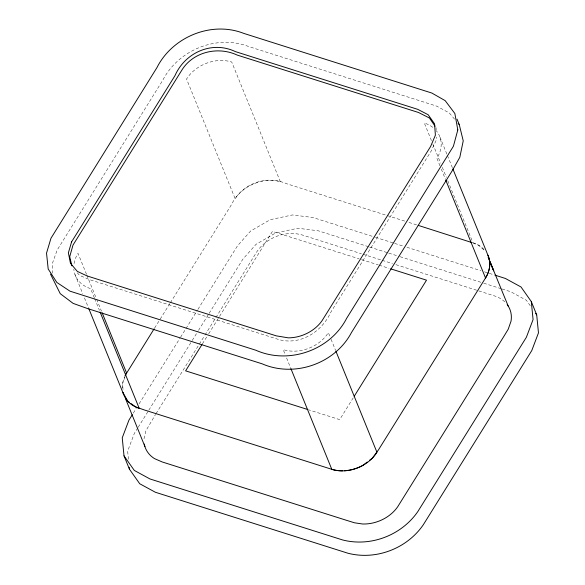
<?xml version="1.0" encoding="UTF-8"?>
<svg xmlns="http://www.w3.org/2000/svg" width="585" height="585" viewBox="0 0 585 585"><rect width="100%" height="100%" fill="white"/><g stroke="black" fill="none" stroke-linecap="round" stroke-linejoin="round"><path stroke-width="0.44" stroke-dasharray="2.92 2.19" d="M143.998 438.772L145.877 430.787L155.595 414.355M125.014 376.762L122.623 383.424L123.062 390.429M154.637 328.017L158.798 321.34M160.18 319.117L169.884 303.535M170.345 302.796L231.382 204.787C240.94 184.78 266.226 174.696 286.687 183.734L404.769 221.115M133.285 413.156L136.181 408.505M139.076 403.862L180.085 338.006M180.568 337.231L197.452 310.116M197.935 309.341L237.503 245.81L250.658 231.017L270.241 219.675L292.456 214.951L312.785 217.474L374.656 237.064M137.724 428.001L134.345 433.426L127.647 451.123L128.437 459.232M138.206 427.233L148.334 410.962M148.817 410.187L191.756 341.23M192.238 340.455L198.03 331.161M198.512 330.386L208.648 314.116M209.13 313.341L242.899 259.111L256.055 244.311L275.637 232.969L297.86 228.252L318.181 230.775L368.726 246.775M156.049 413.632L198.344 345.713M199.288 344.192L204.494 335.834M204.969 335.073L215.397 318.32M215.872 317.56L255.309 254.234C264.844 237.517 286.628 229.152 304.792 235.814L361.391 253.736M202.403 343.878L206.856 336.719M208.655 333.838L219.075 317.099M219.536 316.368L272.449 231.397L359.073 258.819M353.245 397.829L339.673 419.628L308.492 409.756M408.973 222.446L416.535 224.845M375.526 237.342L393.822 243.133M394.699 243.411L403.409 246.168M406.897 247.272L480.965 270.723M484.453 271.828L494.04 274.862M369.596 247.053L387.899 252.844M388.769 253.122L399.226 256.435M400.096 256.713L482.881 282.921M483.751 283.198L501.177 288.712M502.054 288.99L510.763 291.747L526.405 300.273L531.041 306.832M363.124 254.285L381.288 260.033M382.151 260.31L392.476 263.579M395.913 264.661L477.148 290.387M478.771 290.899L495.283 296.171A34.186 26.53 -22.1 0 1 505.425 302.496M361.574 259.616L378.239 264.888M379.065 265.151L389.018 268.303M472.936 242.958L478.501 245.166L485.097 250.987M77.205 272.778L79.684 275.425L89.615 279.645L276.888 338.942C298.694 346.444 321.633 332.507 330.664 312.448L431.262 150.915L436.476 139.676L436.388 137.102M454.567 119.128L449.287 112.942L436.695 106.141L248.662 46.529C216.728 34.215 178.293 50.054 162.776 80.218L57.154 250.08L52.292 263.667L52.548 273.166M439.971 137.139L447.108 154.703M447.445 155.544L452.541 168.092M431.445 140.583L424.315 123.011A34.135 26.493 -22.1 0 1 433.807 128.217M432.805 143.925L440.622 163.164M442.318 167.354L446.406 177.409M447.766 180.758L472.234 241.02M439.978 165.833L436.922 158.308A34.135 26.493 -22.1 0 0 436.381 130.85M441.331 169.182L445.412 179.222M329.721 335.973L328.361 332.624A34.135 26.493 -22.1 0 1 283.191 349.625L285.231 354.642M331.081 339.315L335.498 350.188M286.591 357.991L291.008 368.864M86.5 274.27L78.01 253.356A34.135 26.493 -22.1 0 0 73.812 265.473M86.836 275.104L96.349 298.533M96.693 299.374L101.454 311.103M94.346 297.853L90.609 288.646A34.135 26.493 -22.1 0 1 73.812 269.217M94.69 298.686L99.443 310.401M74.953 274.526L82.763 293.765M84.467 297.948L88.54 307.988M436.059 127.662L436.154 130.236M122.353 387.965A34.135 26.493 -22.1 0 1 124.561 376.894M472.914 242.695A34.135 26.493 -22.1 0 1 484.98 250.534M280.332 181.716L231.733 62.039A34.135 26.493 -22.1 0 0 186.564 79.041L235.155 198.717A34.135 26.493 -22.1 0 1 280.332 181.716"/><path stroke-width="0.88" d="M125.914 374.261L154.177 328.755M132.32 414.707L128.941 420.132L122.243 437.829L124.013 455.839L129.409 469.141L139.705 483.729L155.347 492.248L347.929 553.227C375.928 560.488 406.846 548.642 423.218 524.891L531.772 350.576L538.471 332.872L536.701 314.862L531.304 301.56L521.008 286.972L505.367 278.453L494.91 275.14M201.957 344.587L185.606 370.846L307.695 409.507M354.203 396.286L426.516 280.171L390.663 268.822M362.927 465.338L367.248 462.033M369.413 460.38L372.294 458.179L378.4 449.989L484.651 279.374A34.405 26.705 -22.1 0 0 488.592 257.012M418.209 225.371L472.146 242.643M129.307 402.356L127.888 401.339L123.223 393.047M130.726 403.372L135.683 406.926L144.415 409.983L330.181 468.797A34.515 26.786 -22.1 0 0 342.561 470.837M458.092 123.252L459.262 124.634L463.232 140.868L459.803 157.35L451.971 171.156L351.453 332.572C335.022 363.665 294.467 377.851 262.212 363.848L87.311 308.478L73.11 303.374L60.255 293.685L50.507 274.109M535.677 313.399L536.701 314.862M124.013 455.839L134.309 470.435L149.95 478.954L342.532 539.926C370.532 547.194 401.442 535.348 417.814 511.59L526.376 337.274L533.074 319.578L531.304 301.56M435.043 126.177L429.456 118.009L418.516 112.488L237.203 55.078C218.351 46.273 194.044 51.502 182.381 69.271L73.008 245.064L69.71 256.669L71.86 265.817M490.449 262.811L508.146 305.955M488.131 257.224L493.711 270.877L489.455 260.405M457.017 119.113L459.262 124.634M452.878 168.926L488.57 256.815M445.748 180.056L485.513 277.985A34.135 26.493 -22.1 0 0 487.897 255.177M335.834 351.029L376.959 452.307A34.135 26.493 -22.1 0 1 331.79 469.309L291.008 368.864M102.134 312.778L126.601 373.033A34.135 26.493 -22.1 0 0 124.927 376.104M100.123 312.076L139.208 408.33A34.135 26.493 -22.1 0 1 123.025 392.506M88.883 308.821L123.552 394.202M125.417 398.422L144.904 446.523M129.234 467.335L129.409 469.141M507.158 304.522A34.186 26.53 -22.1 0 1 511.012 321.238L508.197 329.267L503.59 336.836L397.683 506.785A34.164 26.515 -22.1 0 1 362.517 523.992L354.452 522.785L346.656 520.365L162.228 461.967L154.484 458.603A34.222 26.559 -22.1 0 1 144.29 444.022M362.927 465.346A34.515 26.786 -22.1 0 1 344.338 470.779M457.806 129.936L453.412 146.25L346.598 318.401C330.167 350.327 288.8 364.784 255.989 350.291L70.003 291.176L56.847 282.453L48.189 268.998L46.529 253.13L50.961 238.263L156.897 67.684C172.392 36.906 211.456 20.665 243.843 33.418L431.84 93.044L445.178 100.642L454.859 113.505L457.806 129.936M71.589 241.861L68.379 252.844L70.463 263.316L77.264 271.345L87.18 275.974L276.266 335.848L288.288 337.852A34.127 26.479 -22.1 0 0 322.211 320.448L430.618 146.462L435.386 135.201L434.56 123.815L428.14 114.718L417.748 109.344L235.375 51.604C212.048 40.416 184.992 52.628 174.937 75.736L71.589 241.861"/></g></svg>
